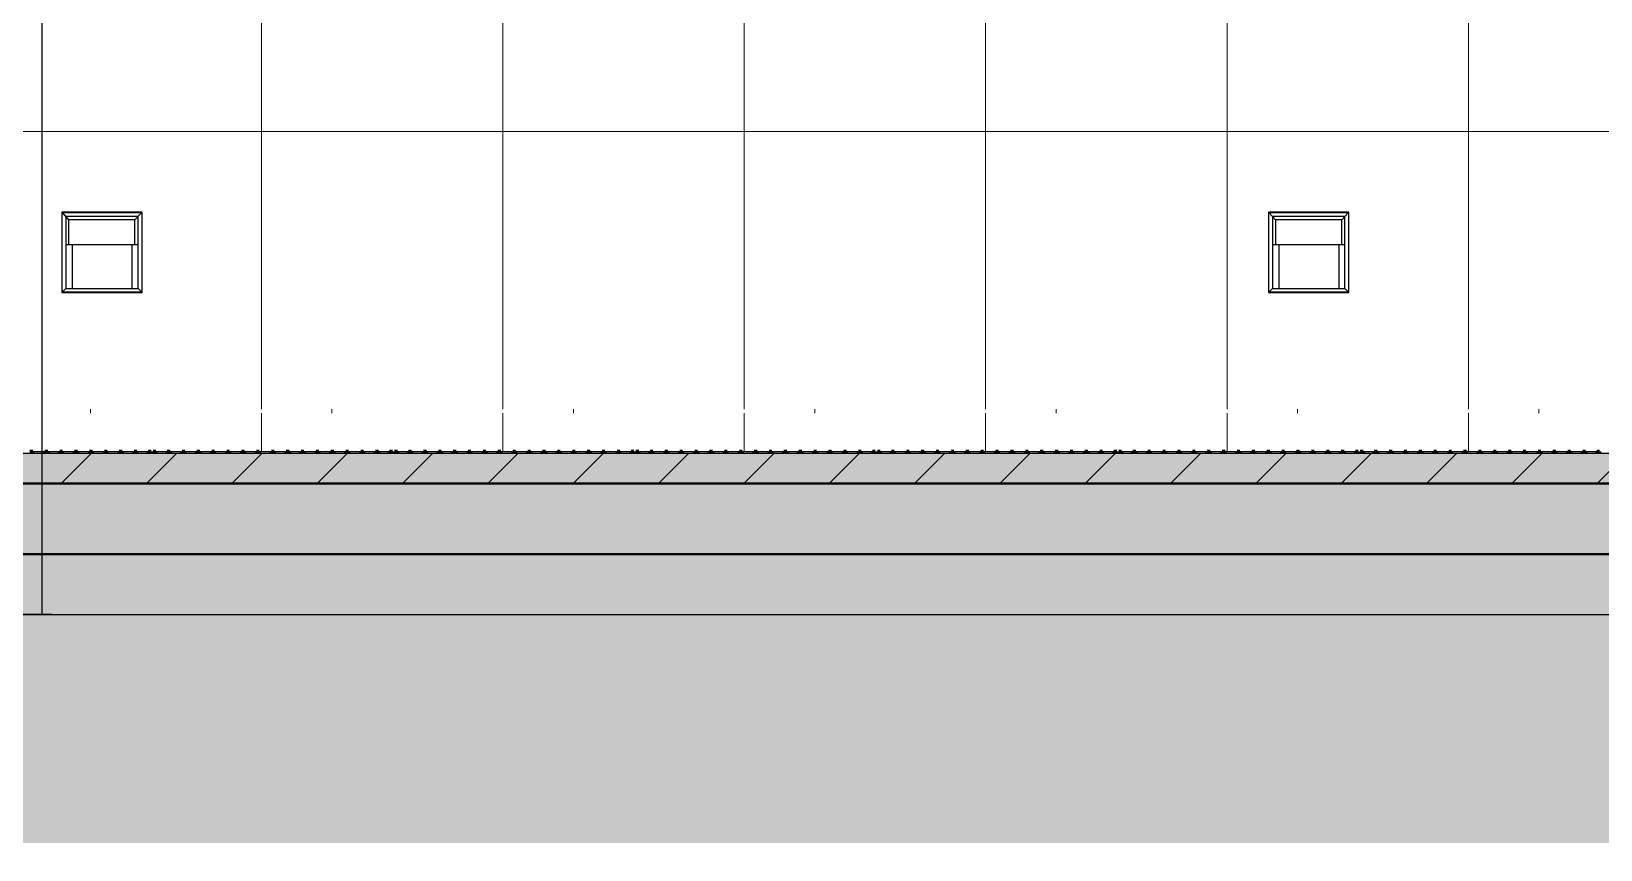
# Model space of a CAD drawing. Header units: millimetres. Extents: x 2519235 to 7246330, y 25937 to 201821.
# Drawn here: x 2627128 to 2631029, y 100205 to 102239 of the extents above; entities that cross this region are included whole.
import ezdxf

# ---------------------------------------------------------------- set-up
doc = ezdxf.new("R2010")
doc.units = ezdxf.units.MM
doc.set_wipeout_variables(frame=1)
doc.linetypes.add('TA_GL_000.90000', pattern=[2.475, 0.9, -0.225, 0.225, -0.225, 0.9])
for name, color, linetype in [('000 - 0_HIDE_OBJ_FRAMING_DEF_SUB_1', 7, 'Continuous'), ('000 - 0_SYM_DWG_GRIDLINE_MAIN_COLOR_251', 7, 'Continuous'), ('000 - CONCRETE_COL_CUT_COLOR_1', 7, 'Continuous'), ('000 - CONCRETE_COL_CUT_COLOR_3', 7, 'Continuous'), ('000 - CONCRETE_COL_CUT_COLOR_5', 7, 'Continuous'), ('000 - CONCRETE_COL_HATCH_', 7, 'Continuous'), ('000 - CONCRETE_COL_WIPEOUT_', 7, 'Continuous'), ('_งานโครงสร้าง', 7, 'Continuous')]:
    doc.layers.add(name, color=color, linetype=linetype)
doc.layers.add('A-DETL', color=7, linetype='Continuous', lineweight=70)
doc.layers.add('E-LITE-EQPM', color=7, linetype='Continuous', lineweight=9)
doc.layers.get('A-DETL').off()
doc.styles.add('TA', font='', dxfattribs={"height": 4.5})
doc.styles.get('TA').set_extended_font_data('Cordia New')

# ---------------------------------------------------------------- blocks, each defined once
blk = doc.blocks.new('DPA_Drainage Gutter_Landscape PP17_REV B - DPA_Drainage Gutter_Landscape PP17_REV B-36085527-ENTRANCE 1 - ELEVATION 1')
at = {"layer": '000 - 0_HIDE_OBJ_FRAMING_DEF_SUB_1', "color": 7, "lineweight": 70}
for p, q in [((2983370.7, 101195), (2983363.7, 101195)), ((2983370.7, 101190), (2983370.7, 101195)), ((2983407.7, 101195), (2983400.7, 101195)), ((2983400.7, 101195), (2983400.7, 101190)), ((2983407.7, 101190), (2983407.7, 101195)), ((2983444.7, 101195), (2983437.7, 101195)), ((2983437.7, 101195), (2983437.7, 101190)), ((2983444.7, 101190), (2983444.7, 101195)), ((2983481.7, 101195), (2983474.7, 101195)), ((2983474.7, 101195), (2983474.7, 101190)), ((2983481.7, 101190), (2983481.7, 101195)), ((2983518.7, 101195), (2983511.7, 101195)), ((2983511.7, 101195), (2983511.7, 101190)), ((2983518.7, 101190), (2983518.7, 101195)), ((2983555.7, 101195), (2983548.7, 101195)), ((2983548.7, 101195), (2983548.7, 101190)), ((2983555.7, 101190), (2983555.7, 101195)), ((2983592.7, 101195), (2983585.7, 101195)), ((2983585.7, 101195), (2983585.7, 101190)), ((2983592.7, 101190), (2983592.7, 101195)), ((2983629.7, 101195), (2983622.7, 101195)), ((2983622.7, 101195), (2983622.7, 101190)), ((2983629.7, 101190), (2983629.7, 101195)), ((2983664.7, 101195), (2983657.7, 101195)), ((2983657.7, 101195), (2983657.7, 101190)), ((2983664.7, 101190), (2983664.7, 101195)), ((2983676.8, 101195), (2983669.8, 101195)), ((2983669.8, 101195), (2983669.8, 101190)), ((2983676.8, 101190), (2983676.8, 101195)), ((2983711.8, 101195), (2983704.8, 101195)), ((2983704.8, 101195), (2983704.8, 101190)), ((2983711.8, 101190), (2983711.8, 101195)), ((2983748.8, 101195), (2983741.8, 101195)), ((2983741.8, 101195), (2983741.8, 101190)), ((2983748.8, 101190), (2983748.8, 101195)), ((2983785.8, 101195), (2983778.8, 101195)), ((2983778.8, 101195), (2983778.8, 101190)), ((2983785.8, 101190), (2983785.8, 101195)), ((2983822.8, 101195), (2983815.8, 101195)), ((2983815.8, 101195), (2983815.8, 101190)), ((2983822.8, 101190), (2983822.8, 101195)), ((2983859.8, 101195), (2983852.8, 101195)), ((2983852.8, 101195), (2983852.8, 101190)), ((2983859.8, 101190), (2983859.8, 101195)), ((2983896.8, 101195), (2983889.8, 101195)), ((2983889.8, 101195), (2983889.8, 101190)), ((2983896.8, 101190), (2983896.8, 101195)), ((2983933.8, 101195), (2983926.8, 101195)), ((2983926.8, 101195), (2983926.8, 101190)), ((2983933.8, 101190), (2983933.8, 101195)), ((2983970.8, 101195), (2983963.8, 101195)), ((2983963.8, 101195), (2983963.8, 101190)), ((2983970.8, 101190), (2983970.8, 101195)), ((2984007.8, 101195), (2984000.8, 101195)), ((2984000.8, 101195), (2984000.8, 101190)), ((2984007.8, 101190), (2984007.8, 101195)), ((2984044.8, 101195), (2984037.8, 101195)), ((2984037.8, 101195), (2984037.8, 101190)), ((2984044.8, 101190), (2984044.8, 101195)), ((2984081.8, 101195), (2984074.8, 101195)), ((2984074.8, 101195), (2984074.8, 101190)), ((2984081.8, 101190), (2984081.8, 101195)), ((2984118.8, 101195), (2984111.8, 101195)), ((2984111.8, 101195), (2984111.8, 101190)), ((2984118.8, 101190), (2984118.8, 101195)), ((2984155.8, 101195), (2984148.8, 101195)), ((2984148.8, 101195), (2984148.8, 101190)), ((2984155.8, 101190), (2984155.8, 101195)), ((2984192.8, 101195), (2984185.8, 101195)), ((2984185.8, 101195), (2984185.8, 101190)), ((2984192.8, 101190), (2984192.8, 101195)), ((2984229.8, 101195), (2984222.8, 101195)), ((2984222.8, 101195), (2984222.8, 101190)), ((2984229.8, 101190), (2984229.8, 101195)), ((2984264.8, 101195), (2984257.8, 101195)), ((2984257.8, 101195), (2984257.8, 101190)), ((2984264.8, 101190), (2984264.8, 101195)), ((2984277, 101195), (2984270, 101195)), ((2984270, 101195), (2984270, 101190)), ((2984277, 101190), (2984277, 101195)), ((2984312, 101195), (2984305, 101195)), ((2984305, 101195), (2984305, 101190)), ((2984312, 101190), (2984312, 101195)), ((2984349, 101195), (2984342, 101195)), ((2984342, 101195), (2984342, 101190)), ((2984349, 101190), (2984349, 101195)), ((2984386, 101195), (2984379, 101195)), ((2984379, 101195), (2984379, 101190)), ((2984386, 101190), (2984386, 101195)), ((2984423, 101195), (2984416, 101195)), ((2984416, 101195), (2984416, 101190)), ((2984423, 101190), (2984423, 101195)), ((2984460, 101195), (2984453, 101195)), ((2984453, 101195), (2984453, 101190)), ((2984460, 101190), (2984460, 101195)), ((2984497, 101195), (2984490, 101195)), ((2984490, 101195), (2984490, 101190)), ((2984497, 101190), (2984497, 101195)), ((2984534, 101195), (2984527, 101195)), ((2984527, 101195), (2984527, 101190)), ((2984534, 101190), (2984534, 101195)), ((2984571, 101195), (2984564, 101195)), ((2984564, 101195), (2984564, 101190)), ((2984571, 101190), (2984571, 101195)), ((2984608, 101195), (2984601, 101195)), ((2984601, 101195), (2984601, 101190)), ((2984608, 101190), (2984608, 101195)), ((2984645, 101195), (2984638, 101195)), ((2984638, 101195), (2984638, 101190)), ((2984645, 101190), (2984645, 101195)), ((2984682, 101195), (2984675, 101195)), ((2984675, 101195), (2984675, 101190)), ((2984682, 101190), (2984682, 101195)), ((2984719, 101195), (2984712, 101195)), ((2984712, 101195), (2984712, 101190)), ((2984719, 101190), (2984719, 101195)), ((2984756, 101195), (2984749, 101195)), ((2984749, 101195), (2984749, 101190)), ((2984756, 101190), (2984756, 101195)), ((2984793, 101195), (2984786, 101195)), ((2984786, 101195), (2984786, 101190)), ((2984793, 101190), (2984793, 101195)), ((2984830, 101195), (2984823, 101195)), ((2984823, 101195), (2984823, 101190)), ((2984830, 101190), (2984830, 101195)), ((2984865, 101195), (2984858, 101195)), ((2984858, 101195), (2984858, 101190)), ((2984865, 101190), (2984865, 101195)), ((2984877.1, 101195), (2984870.1, 101195)), ((2984870.1, 101195), (2984870.1, 101190)), ((2984877.1, 101190), (2984877.1, 101195)), ((2984912.1, 101195), (2984905.1, 101195)), ((2984905.1, 101195), (2984905.1, 101190)), ((2984912.1, 101190), (2984912.1, 101195)), ((2984949.1, 101195), (2984942.1, 101195)), ((2984942.1, 101195), (2984942.1, 101190)), ((2984949.1, 101190), (2984949.1, 101195)), ((2984986.1, 101195), (2984979.1, 101195)), ((2984979.1, 101195), (2984979.1, 101190)), ((2984986.1, 101190), (2984986.1, 101195)), ((2985023.1, 101195), (2985016.1, 101195)), ((2985016.1, 101195), (2985016.1, 101190)), ((2985023.1, 101190), (2985023.1, 101195)), ((2985060.1, 101195), (2985053.1, 101195)), ((2985053.1, 101195), (2985053.1, 101190)), ((2985060.1, 101190), (2985060.1, 101195)), ((2985097.1, 101195), (2985090.1, 101195)), ((2985090.1, 101195), (2985090.1, 101190)), ((2985097.1, 101190), (2985097.1, 101195)), ((2985134.1, 101195), (2985127.1, 101195)), ((2985127.1, 101195), (2985127.1, 101190)), ((2985134.1, 101190), (2985134.1, 101195)), ((2985171.1, 101195), (2985164.1, 101195)), ((2985164.1, 101195), (2985164.1, 101190)), ((2985171.1, 101190), (2985171.1, 101195)), ((2985208.1, 101195), (2985201.1, 101195)), ((2985201.1, 101195), (2985201.1, 101190)), ((2985208.1, 101190), (2985208.1, 101195)), ((2985245.1, 101195), (2985238.1, 101195)), ((2985238.1, 101195), (2985238.1, 101190)), ((2985245.1, 101190), (2985245.1, 101195)), ((2985282.1, 101195), (2985275.1, 101195)), ((2985275.1, 101195), (2985275.1, 101190)), ((2985282.1, 101190), (2985282.1, 101195)), ((2985319.1, 101195), (2985312.1, 101195)), ((2985312.1, 101195), (2985312.1, 101190)), ((2985319.1, 101190), (2985319.1, 101195)), ((2985356.1, 101195), (2985349.1, 101195)), ((2985349.1, 101195), (2985349.1, 101190)), ((2985356.1, 101190), (2985356.1, 101195)), ((2985393.1, 101195), (2985386.1, 101195)), ((2985386.1, 101195), (2985386.1, 101190)), ((2985393.1, 101190), (2985393.1, 101195)), ((2985430.1, 101195), (2985423.1, 101195)), ((2985423.1, 101195), (2985423.1, 101190)), ((2985430.1, 101190), (2985430.1, 101195)), ((2985465.1, 101195), (2985458.1, 101195)), ((2985458.1, 101195), (2985458.1, 101190)), ((2985465.1, 101190), (2985465.1, 101195)), ((2985477.3, 101195), (2985470.3, 101195)), ((2985470.3, 101195), (2985470.3, 101190)), ((2985477.3, 101190), (2985477.3, 101195)), ((2985512.3, 101195), (2985505.3, 101195)), ((2985505.3, 101195), (2985505.3, 101190)), ((2985512.3, 101190), (2985512.3, 101195)), ((2985549.3, 101195), (2985542.3, 101195)), ((2985542.3, 101195), (2985542.3, 101190)), ((2985549.3, 101190), (2985549.3, 101195)), ((2985586.3, 101195), (2985579.3, 101195)), ((2985579.3, 101195), (2985579.3, 101190)), ((2985586.3, 101190), (2985586.3, 101195)), ((2985623.3, 101195), (2985616.3, 101195)), ((2985616.3, 101195), (2985616.3, 101190)), ((2985623.3, 101190), (2985623.3, 101195)), ((2985660.3, 101195), (2985653.3, 101195)), ((2985653.3, 101195), (2985653.3, 101190)), ((2985660.3, 101190), (2985660.3, 101195)), ((2985697.3, 101195), (2985690.3, 101195)), ((2985690.3, 101195), (2985690.3, 101190)), ((2985697.3, 101190), (2985697.3, 101195)), ((2985734.3, 101195), (2985727.3, 101195)), ((2985727.3, 101195), (2985727.3, 101190)), ((2985734.3, 101190), (2985734.3, 101195)), ((2985771.3, 101195), (2985764.3, 101195)), ((2985764.3, 101195), (2985764.3, 101190)), ((2985771.3, 101190), (2985771.3, 101195)), ((2985808.3, 101195), (2985801.3, 101195)), ((2985801.3, 101195), (2985801.3, 101190)), ((2985808.3, 101190), (2985808.3, 101195)), ((2985845.3, 101195), (2985838.3, 101195)), ((2985838.3, 101195), (2985838.3, 101190)), ((2985845.3, 101190), (2985845.3, 101195)), ((2985882.3, 101195), (2985875.3, 101195)), ((2985875.3, 101195), (2985875.3, 101190)), ((2985882.3, 101190), (2985882.3, 101195)), ((2985919.3, 101195), (2985912.3, 101195)), ((2985912.3, 101195), (2985912.3, 101190)), ((2985919.3, 101190), (2985919.3, 101195)), ((2985956.3, 101195), (2985949.3, 101195)), ((2985949.3, 101195), (2985949.3, 101190)), ((2985956.3, 101190), (2985956.3, 101195)), ((2985993.3, 101195), (2985986.3, 101195)), ((2985986.3, 101195), (2985986.3, 101190)), ((2985993.3, 101190), (2985993.3, 101195)), ((2986030.3, 101195), (2986023.3, 101195)), ((2986023.3, 101195), (2986023.3, 101190)), ((2986030.3, 101190), (2986030.3, 101195)), ((2986065.3, 101195), (2986058.3, 101195)), ((2986058.3, 101195), (2986058.3, 101190)), ((2986065.3, 101190), (2986065.3, 101195)), ((2986077.5, 101195), (2986070.5, 101195)), ((2986070.5, 101195), (2986070.5, 101190)), ((2986077.5, 101190), (2986077.5, 101195)), ((2986112.5, 101195), (2986105.5, 101195)), ((2986105.5, 101195), (2986105.5, 101190)), ((2986112.5, 101190), (2986112.5, 101195)), ((2986149.5, 101195), (2986142.5, 101195)), ((2986142.5, 101195), (2986142.5, 101190)), ((2986149.5, 101190), (2986149.5, 101195)), ((2986186.5, 101195), (2986179.5, 101195)), ((2986179.5, 101195), (2986179.5, 101190)), ((2986186.5, 101190), (2986186.5, 101195)), ((2986223.5, 101195), (2986216.5, 101195)), ((2986216.5, 101195), (2986216.5, 101190)), ((2986223.5, 101190), (2986223.5, 101195)), ((2986260.5, 101195), (2986253.5, 101195)), ((2986253.5, 101195), (2986253.5, 101190)), ((2986260.5, 101190), (2986260.5, 101195)), ((2986297.5, 101195), (2986290.5, 101195)), ((2986290.5, 101195), (2986290.5, 101190)), ((2986297.5, 101190), (2986297.5, 101195)), ((2986334.5, 101195), (2986327.5, 101195)), ((2986327.5, 101195), (2986327.5, 101190)), ((2986334.5, 101190), (2986334.5, 101195)), ((2986371.5, 101195), (2986364.5, 101195)), ((2986364.5, 101195), (2986364.5, 101190)), ((2986371.5, 101190), (2986371.5, 101195)), ((2986408.5, 101195), (2986401.5, 101195)), ((2986401.5, 101195), (2986401.5, 101190)), ((2986408.5, 101190), (2986408.5, 101195)), ((2986445.5, 101195), (2986438.5, 101195)), ((2986438.5, 101195), (2986438.5, 101190)), ((2986445.5, 101190), (2986445.5, 101195)), ((2986482.5, 101195), (2986475.5, 101195)), ((2986475.5, 101195), (2986475.5, 101190)), ((2986482.5, 101190), (2986482.5, 101195)), ((2986519.5, 101195), (2986512.5, 101195)), ((2986512.5, 101195), (2986512.5, 101190)), ((2986519.5, 101190), (2986519.5, 101195)), ((2986556.5, 101195), (2986549.5, 101195)), ((2986549.5, 101195), (2986549.5, 101190)), ((2986556.5, 101190), (2986556.5, 101195)), ((2986593.5, 101195), (2986586.5, 101195)), ((2986586.5, 101195), (2986586.5, 101190)), ((2986593.5, 101190), (2986593.5, 101195)), ((2986630.5, 101195), (2986623.5, 101195)), ((2986623.5, 101195), (2986623.5, 101190)), ((2986630.5, 101190), (2986630.5, 101195)), ((2986665.5, 101195), (2986658.5, 101195)), ((2986658.5, 101195), (2986658.5, 101190)), ((2986665.5, 101190), (2986665.5, 101195)), ((2986677.6, 101195), (2986670.6, 101195)), ((2986670.6, 101195), (2986670.6, 101190)), ((2986677.6, 101190), (2986677.6, 101195)), ((2986712.6, 101195), (2986705.6, 101195)), ((2986705.6, 101195), (2986705.6, 101190)), ((2986712.6, 101190), (2986712.6, 101195)), ((2986749.6, 101195), (2986742.6, 101195)), ((2986742.6, 101195), (2986742.6, 101190)), ((2986749.6, 101190), (2986749.6, 101195)), ((2986786.6, 101195), (2986779.6, 101195)), ((2986779.6, 101195), (2986779.6, 101190)), ((2986786.6, 101190), (2986786.6, 101195)), ((2986823.6, 101195), (2986816.6, 101195)), ((2986816.6, 101195), (2986816.6, 101190)), ((2986823.6, 101190), (2986823.6, 101195)), ((2986860.6, 101195), (2986853.6, 101195)), ((2986853.6, 101195), (2986853.6, 101190)), ((2986860.6, 101190), (2986860.6, 101195)), ((2986897.6, 101195), (2986890.6, 101195)), ((2986890.6, 101195), (2986890.6, 101190)), ((2986897.6, 101190), (2986897.6, 101195)), ((2986934.6, 101195), (2986927.6, 101195)), ((2986927.6, 101195), (2986927.6, 101190)), ((2986934.6, 101190), (2986934.6, 101195)), ((2986971.6, 101195), (2986964.6, 101195)), ((2986964.6, 101195), (2986964.6, 101190)), ((2986971.6, 101190), (2986971.6, 101195)), ((2987008.6, 101195), (2987001.6, 101195)), ((2987001.6, 101195), (2987001.6, 101190)), ((2987008.6, 101190), (2987008.6, 101195)), ((2987045.6, 101195), (2987038.6, 101195)), ((2987038.6, 101195), (2987038.6, 101190)), ((2987045.6, 101190), (2987045.6, 101195)), ((2987082.6, 101195), (2987075.6, 101195)), ((2987075.6, 101195), (2987075.6, 101190)), ((2987082.6, 101190), (2987082.6, 101195)), ((2987119.6, 101195), (2987112.6, 101195)), ((2987112.6, 101195), (2987112.6, 101190)), ((2987119.6, 101190), (2987119.6, 101195)), ((2987156.6, 101195), (2987149.6, 101195)), ((2987149.6, 101195), (2987149.6, 101190)), ((2987156.6, 101190), (2987156.6, 101195)), ((2987193.6, 101195), (2987186.6, 101195)), ((2987186.6, 101195), (2987186.6, 101190)), ((2987193.6, 101190), (2987193.6, 101195)), ((2987230.6, 101195), (2987223.6, 101195)), ((2987223.6, 101195), (2987223.6, 101190)), ((2987230.6, 101190), (2987230.6, 101195)), ((2987265.6, 101195), (2987258.6, 101195)), ((2987258.6, 101195), (2987258.6, 101190)), ((2987265.6, 101190), (2987265.6, 101195))]:
    blk.add_line(p, q, dxfattribs=at)
at = {"layer": '000 - 0_HIDE_OBJ_FRAMING_DEF_SUB_1', "color": 7}
for p, q in [((2983370.7, 101195), (2983370.7, 101190)), ((2983370.7, 101195), (2983400.7, 101195)), ((2983400.7, 101190), (2983400.7, 101195)), ((2983407.7, 101195), (2983407.7, 101190)), ((2983407.7, 101195), (2983437.7, 101195)), ((2983437.7, 101195), (2983437.7, 101190)), ((2983444.7, 101195), (2983444.7, 101190)), ((2983444.7, 101195), (2983474.7, 101195)), ((2983474.7, 101190), (2983474.7, 101195)), ((2983481.7, 101195), (2983481.7, 101190)), ((2983481.7, 101195), (2983511.7, 101195)), ((2983511.7, 101195), (2983511.7, 101190)), ((2983518.7, 101195), (2983518.7, 101190)), ((2983518.7, 101195), (2983548.7, 101195)), ((2983548.7, 101190), (2983548.7, 101195)), ((2983555.7, 101195), (2983555.7, 101190)), ((2983555.7, 101195), (2983585.7, 101195)), ((2983585.7, 101195), (2983585.7, 101190)), ((2983592.7, 101195), (2983592.7, 101190)), ((2983592.7, 101195), (2983622.7, 101195)), ((2983622.7, 101190), (2983622.7, 101195)), ((2983629.7, 101195), (2983629.7, 101190)), ((2983629.7, 101195), (2983657.7, 101195)), ((2983657.7, 101195), (2983657.7, 101190)), ((2983676.8, 101190), (2983676.8, 101195)), ((2983676.8, 101195), (2983704.8, 101195)), ((2983704.8, 101195), (2983704.8, 101190)), ((2983711.8, 101190), (2983711.8, 101195)), ((2983711.8, 101195), (2983741.8, 101195)), ((2983741.8, 101195), (2983741.8, 101190)), ((2983748.8, 101195), (2983748.8, 101190)), ((2983748.8, 101195), (2983778.8, 101195)), ((2983778.8, 101195), (2983778.8, 101190)), ((2983785.8, 101190), (2983785.8, 101195)), ((2983785.8, 101195), (2983815.8, 101195)), ((2983815.8, 101195), (2983815.8, 101190)), ((2983822.8, 101195), (2983822.8, 101190)), ((2983822.8, 101195), (2983852.8, 101195)), ((2983852.8, 101195), (2983852.8, 101190)), ((2983859.8, 101190), (2983859.8, 101195)), ((2983859.8, 101195), (2983889.8, 101195)), ((2983889.8, 101195), (2983889.8, 101190)), ((2983896.8, 101195), (2983896.8, 101190)), ((2983896.8, 101195), (2983926.8, 101195)), ((2983926.8, 101195), (2983926.8, 101190)), ((2983933.8, 101190), (2983933.8, 101195)), ((2983933.8, 101195), (2983963.8, 101195)), ((2983963.8, 101195), (2983963.8, 101190)), ((2983970.8, 101195), (2983970.8, 101190)), ((2983970.8, 101195), (2984000.8, 101195)), ((2984000.8, 101190), (2984000.8, 101195)), ((2984007.8, 101195), (2984007.8, 101190)), ((2984007.8, 101195), (2984037.8, 101195)), ((2984037.8, 101195), (2984037.8, 101190)), ((2984044.8, 101195), (2984044.8, 101190)), ((2984044.8, 101195), (2984074.8, 101195)), ((2984074.8, 101190), (2984074.8, 101195)), ((2984081.8, 101195), (2984081.8, 101190)), ((2984081.8, 101195), (2984111.8, 101195)), ((2984111.8, 101195), (2984111.8, 101190)), ((2984118.8, 101195), (2984118.8, 101190)), ((2984118.8, 101195), (2984148.8, 101195)), ((2984148.8, 101190), (2984148.8, 101195)), ((2984155.8, 101195), (2984155.8, 101190)), ((2984155.8, 101195), (2984185.8, 101195)), ((2984185.8, 101195), (2984185.8, 101190)), ((2984192.8, 101195), (2984192.8, 101190)), ((2984192.8, 101195), (2984222.8, 101195)), ((2984222.8, 101190), (2984222.8, 101195)), ((2984229.8, 101195), (2984229.8, 101190)), ((2984229.8, 101195), (2984257.8, 101195)), ((2984257.8, 101195), (2984257.8, 101190)), ((2984277, 101190), (2984277, 101195)), ((2984277, 101195), (2984305, 101195)), ((2984305, 101195), (2984305, 101190)), ((2984312, 101190), (2984312, 101195)), ((2984312, 101195), (2984342, 101195)), ((2984342, 101195), (2984342, 101190)), ((2984349, 101195), (2984349, 101190)), ((2984349, 101195), (2984379, 101195)), ((2984379, 101195), (2984379, 101190)), ((2984386, 101190), (2984386, 101195)), ((2984386, 101195), (2984416, 101195)), ((2984416, 101195), (2984416, 101190)), ((2984423, 101195), (2984423, 101190)), ((2984423, 101195), (2984453, 101195)), ((2984453, 101195), (2984453, 101190)), ((2984460, 101190), (2984460, 101195)), ((2984460, 101195), (2984490, 101195)), ((2984490, 101195), (2984490, 101190)), ((2984497, 101195), (2984497, 101190)), ((2984497, 101195), (2984527, 101195)), ((2984527, 101195), (2984527, 101190)), ((2984534, 101190), (2984534, 101195)), ((2984534, 101195), (2984564, 101195)), ((2984564, 101195), (2984564, 101190)), ((2984571, 101195), (2984571, 101190)), ((2984571, 101195), (2984601, 101195)), ((2984601, 101190), (2984601, 101195)), ((2984608, 101195), (2984608, 101190)), ((2984608, 101195), (2984638, 101195)), ((2984638, 101195), (2984638, 101190)), ((2984645, 101195), (2984645, 101190)), ((2984645, 101195), (2984675, 101195)), ((2984675, 101190), (2984675, 101195)), ((2984682, 101195), (2984682, 101190)), ((2984682, 101195), (2984712, 101195)), ((2984712, 101195), (2984712, 101190)), ((2984719, 101195), (2984719, 101190)), ((2984719, 101195), (2984749, 101195)), ((2984749, 101190), (2984749, 101195)), ((2984756, 101195), (2984756, 101190)), ((2984756, 101195), (2984786, 101195)), ((2984786, 101195), (2984786, 101190)), ((2984793, 101195), (2984793, 101190)), ((2984793, 101195), (2984823, 101195)), ((2984823, 101190), (2984823, 101195)), ((2984830, 101195), (2984830, 101190)), ((2984830, 101195), (2984858, 101195)), ((2984858, 101195), (2984858, 101190)), ((2984877.1, 101190), (2984877.1, 101195)), ((2984877.1, 101195), (2984905.1, 101195)), ((2984905.1, 101195), (2984905.1, 101190)), ((2984912.1, 101190), (2984912.1, 101195)), ((2984912.1, 101195), (2984942.1, 101195)), ((2984942.1, 101195), (2984942.1, 101190)), ((2984949.1, 101195), (2984949.1, 101190)), ((2984949.1, 101195), (2984979.1, 101195)), ((2984979.1, 101195), (2984979.1, 101190)), ((2984986.1, 101190), (2984986.1, 101195)), ((2984986.1, 101195), (2985016.1, 101195)), ((2985016.1, 101195), (2985016.1, 101190)), ((2985023.1, 101195), (2985023.1, 101190)), ((2985023.1, 101195), (2985053.1, 101195)), ((2985053.1, 101195), (2985053.1, 101190)), ((2985060.1, 101190), (2985060.1, 101195)), ((2985060.1, 101195), (2985090.1, 101195)), ((2985090.1, 101195), (2985090.1, 101190)), ((2985097.1, 101195), (2985097.1, 101190)), ((2985097.1, 101195), (2985127.1, 101195)), ((2985127.1, 101195), (2985127.1, 101190)), ((2985134.1, 101190), (2985134.1, 101195)), ((2985134.1, 101195), (2985164.1, 101195)), ((2985164.1, 101195), (2985164.1, 101190)), ((2985171.1, 101195), (2985171.1, 101190)), ((2985171.1, 101195), (2985201.1, 101195)), ((2985201.1, 101190), (2985201.1, 101195)), ((2985208.1, 101195), (2985208.1, 101190)), ((2985208.1, 101195), (2985238.1, 101195)), ((2985238.1, 101195), (2985238.1, 101190)), ((2985245.1, 101195), (2985245.1, 101190)), ((2985245.1, 101195), (2985275.1, 101195)), ((2985275.1, 101190), (2985275.1, 101195)), ((2985282.1, 101195), (2985282.1, 101190)), ((2985282.1, 101195), (2985312.1, 101195)), ((2985312.1, 101195), (2985312.1, 101190)), ((2985319.1, 101195), (2985319.1, 101190)), ((2985319.1, 101195), (2985349.1, 101195)), ((2985349.1, 101190), (2985349.1, 101195)), ((2985356.1, 101195), (2985356.1, 101190)), ((2985356.1, 101195), (2985386.1, 101195)), ((2985386.1, 101195), (2985386.1, 101190)), ((2985393.1, 101195), (2985393.1, 101190)), ((2985393.1, 101195), (2985423.1, 101195)), ((2985423.1, 101190), (2985423.1, 101195)), ((2985430.1, 101195), (2985430.1, 101190)), ((2985430.1, 101195), (2985458.1, 101195)), ((2985458.1, 101195), (2985458.1, 101190)), ((2985477.3, 101190), (2985477.3, 101195)), ((2985477.3, 101195), (2985505.3, 101195)), ((2985505.3, 101195), (2985505.3, 101190)), ((2985512.3, 101190), (2985512.3, 101195)), ((2985512.3, 101195), (2985542.3, 101195)), ((2985542.3, 101195), (2985542.3, 101190)), ((2985549.3, 101195), (2985549.3, 101190)), ((2985549.3, 101195), (2985579.3, 101195)), ((2985579.3, 101195), (2985579.3, 101190)), ((2985586.3, 101190), (2985586.3, 101195)), ((2985586.3, 101195), (2985616.3, 101195)), ((2985616.3, 101195), (2985616.3, 101190)), ((2985623.3, 101195), (2985623.3, 101190)), ((2985623.3, 101195), (2985653.3, 101195)), ((2985653.3, 101195), (2985653.3, 101190)), ((2985660.3, 101190), (2985660.3, 101195)), ((2985660.3, 101195), (2985690.3, 101195)), ((2985690.3, 101195), (2985690.3, 101190)), ((2985697.3, 101195), (2985697.3, 101190)), ((2985697.3, 101195), (2985727.3, 101195)), ((2985727.3, 101195), (2985727.3, 101190)), ((2985734.3, 101190), (2985734.3, 101195)), ((2985734.3, 101195), (2985764.3, 101195)), ((2985764.3, 101195), (2985764.3, 101190)), ((2985771.3, 101195), (2985771.3, 101190)), ((2985771.3, 101195), (2985801.3, 101195)), ((2985801.3, 101190), (2985801.3, 101195)), ((2985808.3, 101195), (2985808.3, 101190)), ((2985808.3, 101195), (2985838.3, 101195)), ((2985838.3, 101195), (2985838.3, 101190)), ((2985845.3, 101195), (2985845.3, 101190)), ((2985845.3, 101195), (2985875.3, 101195)), ((2985875.3, 101190), (2985875.3, 101195)), ((2985882.3, 101195), (2985882.3, 101190)), ((2985882.3, 101195), (2985912.3, 101195)), ((2985912.3, 101195), (2985912.3, 101190)), ((2985919.3, 101195), (2985919.3, 101190)), ((2985919.3, 101195), (2985949.3, 101195)), ((2985949.3, 101190), (2985949.3, 101195)), ((2985956.3, 101195), (2985956.3, 101190)), ((2985956.3, 101195), (2985986.3, 101195)), ((2985986.3, 101195), (2985986.3, 101190)), ((2985993.3, 101195), (2985993.3, 101190)), ((2985993.3, 101195), (2986023.3, 101195)), ((2986023.3, 101190), (2986023.3, 101195)), ((2986030.3, 101195), (2986030.3, 101190)), ((2986030.3, 101195), (2986058.3, 101195)), ((2986058.3, 101195), (2986058.3, 101190)), ((2986077.5, 101190), (2986077.5, 101195)), ((2986077.5, 101195), (2986105.5, 101195)), ((2986105.5, 101195), (2986105.5, 101190)), ((2986112.5, 101190), (2986112.5, 101195)), ((2986112.5, 101195), (2986142.5, 101195)), ((2986142.5, 101195), (2986142.5, 101190)), ((2986149.5, 101195), (2986149.5, 101190)), ((2986149.5, 101195), (2986179.5, 101195)), ((2986179.5, 101195), (2986179.5, 101190)), ((2986186.5, 101190), (2986186.5, 101195)), ((2986186.5, 101195), (2986216.5, 101195)), ((2986216.5, 101195), (2986216.5, 101190)), ((2986223.5, 101195), (2986223.5, 101190)), ((2986223.5, 101195), (2986253.5, 101195)), ((2986253.5, 101195), (2986253.5, 101190)), ((2986260.5, 101190), (2986260.5, 101195)), ((2986260.5, 101195), (2986290.5, 101195)), ((2986290.5, 101195), (2986290.5, 101190)), ((2986297.5, 101195), (2986297.5, 101190)), ((2986297.5, 101195), (2986327.5, 101195)), ((2986327.5, 101195), (2986327.5, 101190)), ((2986334.5, 101190), (2986334.5, 101195)), ((2986334.5, 101195), (2986364.5, 101195)), ((2986364.5, 101195), (2986364.5, 101190)), ((2986371.5, 101195), (2986371.5, 101190)), ((2986371.5, 101195), (2986401.5, 101195)), ((2986401.5, 101190), (2986401.5, 101195)), ((2986408.5, 101195), (2986408.5, 101190)), ((2986408.5, 101195), (2986438.5, 101195)), ((2986438.5, 101195), (2986438.5, 101190)), ((2986445.5, 101195), (2986445.5, 101190)), ((2986445.5, 101195), (2986475.5, 101195)), ((2986475.5, 101190), (2986475.5, 101195)), ((2986482.5, 101195), (2986482.5, 101190)), ((2986482.5, 101195), (2986512.5, 101195)), ((2986512.5, 101195), (2986512.5, 101190)), ((2986519.5, 101195), (2986519.5, 101190)), ((2986519.5, 101195), (2986549.5, 101195)), ((2986549.5, 101190), (2986549.5, 101195)), ((2986556.5, 101195), (2986556.5, 101190)), ((2986556.5, 101195), (2986586.5, 101195)), ((2986586.5, 101195), (2986586.5, 101190)), ((2986593.5, 101195), (2986593.5, 101190)), ((2986593.5, 101195), (2986623.5, 101195)), ((2986623.5, 101190), (2986623.5, 101195)), ((2986630.5, 101195), (2986630.5, 101190)), ((2986630.5, 101195), (2986658.5, 101195)), ((2986658.5, 101195), (2986658.5, 101190)), ((2986677.6, 101190), (2986677.6, 101195)), ((2986677.6, 101195), (2986705.6, 101195)), ((2986705.6, 101195), (2986705.6, 101190)), ((2986712.6, 101190), (2986712.6, 101195)), ((2986712.6, 101195), (2986742.6, 101195)), ((2986742.6, 101195), (2986742.6, 101190)), ((2986749.6, 101195), (2986749.6, 101190)), ((2986749.6, 101195), (2986779.6, 101195)), ((2986779.6, 101195), (2986779.6, 101190)), ((2986786.6, 101190), (2986786.6, 101195)), ((2986786.6, 101195), (2986816.6, 101195)), ((2986816.6, 101195), (2986816.6, 101190)), ((2986823.6, 101195), (2986823.6, 101190)), ((2986823.6, 101195), (2986853.6, 101195)), ((2986853.6, 101195), (2986853.6, 101190)), ((2986860.6, 101190), (2986860.6, 101195)), ((2986860.6, 101195), (2986890.6, 101195)), ((2986890.6, 101195), (2986890.6, 101190)), ((2986897.6, 101195), (2986897.6, 101190)), ((2986897.6, 101195), (2986927.6, 101195)), ((2986927.6, 101195), (2986927.6, 101190)), ((2986934.6, 101190), (2986934.6, 101195)), ((2986934.6, 101195), (2986964.6, 101195)), ((2986964.6, 101195), (2986964.6, 101190)), ((2986971.6, 101195), (2986971.6, 101190)), ((2986971.6, 101195), (2987001.6, 101195)), ((2987001.6, 101190), (2987001.6, 101195)), ((2987008.6, 101195), (2987008.6, 101190)), ((2987008.6, 101195), (2987038.6, 101195)), ((2987038.6, 101195), (2987038.6, 101190)), ((2987045.6, 101195), (2987045.6, 101190)), ((2987045.6, 101195), (2987075.6, 101195)), ((2987075.6, 101190), (2987075.6, 101195)), ((2987082.6, 101195), (2987082.6, 101190)), ((2987082.6, 101195), (2987112.6, 101195)), ((2987112.6, 101195), (2987112.6, 101190)), ((2987119.6, 101195), (2987119.6, 101190)), ((2987119.6, 101195), (2987149.6, 101195)), ((2987149.6, 101190), (2987149.6, 101195)), ((2987156.6, 101195), (2987156.6, 101190)), ((2987156.6, 101195), (2987186.6, 101195)), ((2987186.6, 101195), (2987186.6, 101190)), ((2987193.6, 101195), (2987193.6, 101190)), ((2987193.6, 101195), (2987223.6, 101195)), ((2987223.6, 101190), (2987223.6, 101195)), ((2987230.6, 101195), (2987230.6, 101190)), ((2987230.6, 101195), (2987258.6, 101195)), ((2987258.6, 101195), (2987258.6, 101190)), ((2983400.7, 101190), (2983370.7, 101190)), ((2983437.7, 101190), (2983407.7, 101190)), ((2983474.7, 101190), (2983444.7, 101190)), ((2983511.7, 101190), (2983481.7, 101190)), ((2983548.7, 101190), (2983518.7, 101190)), ((2983585.7, 101190), (2983555.7, 101190)), ((2983622.7, 101190), (2983592.7, 101190)), ((2983657.7, 101190), (2983629.7, 101190)), ((2983704.8, 101190), (2983676.8, 101190)), ((2983741.8, 101190), (2983711.8, 101190)), ((2983778.8, 101190), (2983748.8, 101190)), ((2983815.8, 101190), (2983785.8, 101190)), ((2983852.8, 101190), (2983822.8, 101190)), ((2983889.8, 101190), (2983859.8, 101190)), ((2983926.8, 101190), (2983896.8, 101190)), ((2983963.8, 101190), (2983933.8, 101190)), ((2984000.8, 101190), (2983970.8, 101190)), ((2984037.8, 101190), (2984007.8, 101190)), ((2984074.8, 101190), (2984044.8, 101190)), ((2984111.8, 101190), (2984081.8, 101190)), ((2984148.8, 101190), (2984118.8, 101190)), ((2984185.8, 101190), (2984155.8, 101190)), ((2984222.8, 101190), (2984192.8, 101190)), ((2984257.8, 101190), (2984229.8, 101190)), ((2984305, 101190), (2984277, 101190)), ((2984342, 101190), (2984312, 101190)), ((2984379, 101190), (2984349, 101190)), ((2984416, 101190), (2984386, 101190)), ((2984453, 101190), (2984423, 101190)), ((2984490, 101190), (2984460, 101190)), ((2984527, 101190), (2984497, 101190)), ((2984564, 101190), (2984534, 101190)), ((2984601, 101190), (2984571, 101190)), ((2984638, 101190), (2984608, 101190)), ((2984675, 101190), (2984645, 101190)), ((2984712, 101190), (2984682, 101190)), ((2984749, 101190), (2984719, 101190)), ((2984786, 101190), (2984756, 101190)), ((2984823, 101190), (2984793, 101190)), ((2984858, 101190), (2984830, 101190)), ((2984905.1, 101190), (2984877.1, 101190)), ((2984942.1, 101190), (2984912.1, 101190)), ((2984979.1, 101190), (2984949.7, 101190)), ((2985016.1, 101190), (2984986.1, 101190)), ((2985053.1, 101190), (2985023.1, 101190)), ((2985090.1, 101190), (2985060.1, 101190)), ((2985127.1, 101190), (2985097.1, 101190)), ((2985164.1, 101190), (2985134.1, 101190)), ((2985201.1, 101190), (2985171.1, 101190)), ((2985238.1, 101190), (2985208.1, 101190)), ((2985275.1, 101190), (2985245.1, 101190)), ((2985312.1, 101190), (2985282.1, 101190)), ((2985349.1, 101190), (2985319.1, 101190)), ((2985386.1, 101190), (2985357, 101190)), ((2985423.1, 101190), (2985393.1, 101190)), ((2985458.1, 101190), (2985430.1, 101190)), ((2985505.3, 101190), (2985477.3, 101190)), ((2985542.3, 101190), (2985512.3, 101190)), ((2985579.3, 101190), (2985549.3, 101190)), ((2985616.3, 101190), (2985586.3, 101190)), ((2985653.3, 101190), (2985623.3, 101190)), ((2985690.3, 101190), (2985660.3, 101190)), ((2985727.3, 101190), (2985697.3, 101190)), ((2985764.3, 101190), (2985734.3, 101190)), ((2985801.3, 101190), (2985771.3, 101190)), ((2985838.3, 101190), (2985808.3, 101190)), ((2985875.3, 101190), (2985845.3, 101190)), ((2985912.3, 101190), (2985882.3, 101190)), ((2985949.3, 101190), (2985919.3, 101190)), ((2985986.3, 101190), (2985956.3, 101190)), ((2986023.3, 101190), (2985993.3, 101190)), ((2986058.3, 101190), (2986030.3, 101190)), ((2986105.5, 101190), (2986077.5, 101190)), ((2986142.5, 101190), (2986112.5, 101190)), ((2986179.5, 101190), (2986149.5, 101190)), ((2986216.5, 101190), (2986186.5, 101190)), ((2986253.5, 101190), (2986223.5, 101190)), ((2986290.5, 101190), (2986260.5, 101190)), ((2986327.5, 101190), (2986297.5, 101190)), ((2986364.5, 101190), (2986334.5, 101190)), ((2986401.5, 101190), (2986371.5, 101190)), ((2986438.5, 101190), (2986408.5, 101190)), ((2986475.5, 101190), (2986445.5, 101190)), ((2986512.5, 101190), (2986482.5, 101190)), ((2986549.5, 101190), (2986519.5, 101190)), ((2986586.5, 101190), (2986556.5, 101190)), ((2986623.5, 101190), (2986593.5, 101190)), ((2986658.5, 101190), (2986630.5, 101190)), ((2986705.6, 101190), (2986677.6, 101190)), ((2986742.6, 101190), (2986712.6, 101190)), ((2986779.6, 101190), (2986749.6, 101190)), ((2986816.6, 101190), (2986786.6, 101190)), ((2986853.6, 101190), (2986823.6, 101190)), ((2986890.6, 101190), (2986860.6, 101190)), ((2986927.6, 101190), (2986897.6, 101190)), ((2986964.6, 101190), (2986934.6, 101190)), ((2987001.6, 101190), (2986971.6, 101190)), ((2987038.6, 101190), (2987008.6, 101190)), ((2987075.6, 101190), (2987045.6, 101190)), ((2987112.6, 101190), (2987082.6, 101190)), ((2987149.6, 101190), (2987119.6, 101190)), ((2987186.6, 101190), (2987156.6, 101190)), ((2987223.6, 101190), (2987193.6, 101190)), ((2987258.6, 101190), (2987230.6, 101190))]:
    blk.add_line(p, q, dxfattribs=at)
blk = doc.blocks.new('DPA_LIGHTING_WALL MOUNT_WLL711 1 - 10W LED_use_-35905488-ENTRANCE 1 - ELEVATION 1')
at = {"layer": '000 - 0_HIDE_OBJ_FRAMING_DEF_SUB_1', "color": 7}
for p, q in [((2983642.6, 101790), (2983442.6, 101790)), ((2983442.6, 101790), (2983442.6, 101590)), ((2983443.6, 101789), (2983459.7, 101771)), ((2983443.6, 101789), (2983641.6, 101789)), ((2983443.6, 101591), (2983443.6, 101789)), ((2983452.6, 101780), (2983632.6, 101780)), ((2983452.6, 101780), (2983452.6, 101600)), ((2983624.7, 101771), (2983641.6, 101789)), ((2983632.6, 101600), (2983632.6, 101780)), ((2983641.6, 101789), (2983641.6, 101591)), ((2983642.6, 101590), (2983642.6, 101790)), ((2983624.7, 101771), (2983459.7, 101771)), ((2983459.7, 101771), (2983459.7, 101709.4)), ((2983624.7, 101709.4), (2983624.7, 101771)), ((2983452.6, 101709.4), (2983632.6, 101709.4)), ((2983468.3, 101709.4), (2983468.3, 101600)), ((2983618.1, 101600), (2983618.1, 101709.4)), ((2983442.6, 101590), (2983452.6, 101600)), ((2983442.6, 101590), (2983642.6, 101590)), ((2983641.6, 101591), (2983443.6, 101591)), ((2983452.6, 101600), (2983632.6, 101600)), ((2983642.6, 101590), (2983632.6, 101600))]:
    blk.add_line(p, q, dxfattribs=at)
blk = doc.blocks.new('*U1049')
at = {"layer": '000 - CONCRETE_COL_HATCH_'}
h = blk.add_hatch(dxfattribs=at)
h.set_pattern_fill('ANSI31', scale=0.25)
h.set_pattern_definition([(45, (1983745.8844, -850006.8257), (-0.56126600757, 0.56126600757), [])])
h.paths.add_polyline_path([(0, 0), (0, -75), (15426.4, -75), (15833.7, -75), (44374.7, -75), (44374.7, 0)])
at = {"layer": '000 - CONCRETE_COL_CUT_COLOR_1', "color": 7}
blk.add_lwpolyline([(44374.7, 0), (0, 0), (0, -75), (15426.4, -75), (15833.7, -75), (44374.7, -75)], dxfattribs=at)
blk = doc.blocks.new('*U1051')
at = {"layer": '000 - CONCRETE_COL_HATCH_'}
h = blk.add_hatch(dxfattribs=at)
h.set_pattern_fill('EARTH', scale=0.5, angle=45)
h.set_pattern_definition([(45, (88751.0504, -816679.242), (0, 4.49012806), [3.175, -3.175]), (45, (88750.2085, -816678.4), (0, 4.49012806), [3.175, -3.175]), (45, (88749.3666, -816677.558), (0, 4.49012806), [3.175, -3.175]), (135, (88749.3666, -816676.997), (-4.49012806, 0), [3.175, -3.175]), (135, (88750.2085, -816676.155), (-4.49012806, 0), [3.175, -3.175]), (135, (88751.0504, -816675.313), (-4.49012806, 0), [3.175, -3.175])])
h.paths.add_polyline_path([(0, 0), (44375.5, 0), (44375.5, 718), (0, 718)])
blk = doc.blocks.new('*U1679')
at = {"layer": '000 - CONCRETE_COL_HATCH_'}
h = blk.add_hatch(dxfattribs=at)
h.set_pattern_fill('AR-CONC', scale=0.04)
h.set_pattern_definition([(50, (362366.6603, -853071.7804), (7.28738676, -0.63756342), [0.762, -8.382]), (355, (362366.66, -853071.7804), (-1.40973686, 7.64227381), [0.6096, -6.705623367]), (100.4514447, (362367.2676, -853071.8336), (5.877649884, 7.004710076), [0.64760035, -7.123609784]), (46.1842, (362366.66, -853069.748), (10.84316164, -1.68169312), [1.143, -12.573]), (96.6355576, (362367.564, -853069.889), (9.49616536, 9.89704498), [0.97140093, -10.68542433]), (351.1841512, (362366.66, -853069.748), (9.49616536, 9.89704498), [0.91439868, -10.05838928]), (21, (362367.6763, -853070.2564), (6.06457565, -4.090607927), [0.762, -8.382]), (326, (362367.676, -853070.2564), (2.472081134, 7.367518645), [0.6096, -6.7056]), (71.451445, (362368.182, -853070.597), (8.53665677, 3.276910755), [0.64760035, -7.123597504]), (37.5, (362366.6603, -853071.7804), (0.12354413, 3.382201555), [0, -6.62432, 0, -6.8072, 0, -6.731]), (7.5, (362366.6603, -853071.7804), (2.6727865, 4.007222993), [0, -3.88112, 0, -6.47192, 0, -2.5654]), (327.5, (362364.3947, -853071.7804), (5.423623807, -0.22914976), [0, -2.54, 0, -7.9248, 0, -10.5156]), (317.5, (362363.3787, -853071.7804), (5.925167255, 1.017059641), [0, -3.302, 0, -5.26288, 0, -7.4676])])
h.paths.add_polyline_path([(0, 0), (0, -893), (320, -893), (347.6, -893), (347.6, -175), (44723.1, -175), (44723.1, -893), (45073.5, -893), (45073.1, -25), (45023.1, -25), (45023.1, 375), (44723.1, 375), (44723.1, 0), (347.6, 0), (347.6, 375), (47.6, 375), (47.6, 0)])
at = {"layer": '000 - CONCRETE_COL_CUT_COLOR_1', "color": 7, "lineweight": -2}
for points in [[(347.6, -175), (44723.1, -175)], [(44723.1, 0), (347.6, 0)]]:
    blk.add_lwpolyline(points, dxfattribs=at)
blk = doc.blocks.new('W-1-PP17-ENT1_REV02_20260415-155428_PP17_ENT1_EX_ELE1')
at = {"layer": '000 - 0_HIDE_OBJ_FRAMING_DEF_SUB_1', "lineweight": 9}
h = blk.add_hatch(dxfattribs=at)
h.set_pattern_fill('FP_10', style=0, pattern_type=2)
h.set_pattern_definition([(90, (-17700.16, 101390), (-600, 4e-14), [])])
h.paths.add_polyline_path([(-18050.2, 101990), (5079.9, 101990), (5079.9, 102290), (-18050.2, 102290), (-18050.2, 102050.1)])
h = blk.add_hatch(dxfattribs=at)
h.set_pattern_fill('FP_3', style=0, pattern_type=2)
h.set_pattern_definition([(90, (-17700.16, 101300), (-600, 4e-14), [])])
h.paths.add_polyline_path([(-14272.3, 101190), (-14272.3, 101195), (-13677.3, 101195), (-13677.3, 101190), (-13672.1, 101190), (-13672.1, 101195), (-13077.1, 101195), (-13077.1, 101190), (-13072, 101190), (-13072, 101195), (-12477, 101195), (-12477, 101190), (-12471.8, 101190), (-12471.8, 101195), (-11876.8, 101195), (-11876.8, 101190), (-11871.7, 101190), (-11871.7, 101195), (-11276.7, 101195), (-11276.7, 101190), (-11271.5, 101190), (-11271.5, 101195), (-10676.5, 101195), (-10676.5, 101190), (-10671.4, 101190), (-10671.4, 101195), (-10076.4, 101195), (-10076.4, 101190), (-10071.2, 101190), (-10071.2, 101195), (-9476.2, 101195), (-9476.2, 101190), (-9471.1, 101190), (-9471.1, 101195), (-8876.1, 101195), (-8876.1, 101190), (-8870.9, 101190), (-8870.9, 101195), (-8275.9, 101195), (-8275.9, 101190), (-8270.7, 101190), (-8270.7, 101195), (-7675.7, 101195), (-7675.7, 101190), (-7670.6, 101190), (-7670.6, 101195), (-7075.6, 101195), (-7075.6, 101190), (-7070.4, 101190), (-7070.4, 101195), (-6475.4, 101195), (-6475.4, 101190), (-6470.3, 101190), (-6470.3, 101195), (-5875.3, 101195), (-5875.3, 101190), (-5870.1, 101190), (-5870.1, 101195), (-5275.1, 101195), (-5275.1, 101190), (-5270, 101190), (-5270, 101195), (-4675, 101195), (-4675, 101190), (-4669.8, 101190), (-4669.8, 101195), (-4074.8, 101195), (-4074.8, 101190), (-4069.7, 101190), (-4069.7, 101195), (-3474.7, 101195), (-3474.7, 101190), (-3469.5, 101190), (-3469.5, 101195), (-2874.5, 101195), (-2874.5, 101190), (-2869.4, 101190), (-2869.4, 101195), (-2274.4, 101195), (-2274.4, 101190), (-2269.2, 101190), (-2269.2, 101195), (-1674.2, 101195), (-1674.2, 101190), (-1669, 101190), (-1669, 101195), (-1074, 101195), (-1074, 101190), (-1068.9, 101190), (-1068.9, 101195), (-473.9, 101195), (-473.9, 101190), (-468.7, 101190), (-468.7, 101195), (126.3, 101195), (126.3, 101190), (131.4, 101190), (131.4, 101195), (726.4, 101195), (726.4, 101190), (731.6, 101190), (731.6, 101195), (1326.6, 101195), (1326.6, 101190), (1331.7, 101190), (1331.7, 101195), (1926.7, 101195), (1927, 101190), (1931.9, 101190), (1931.9, 101195), (2526.9, 101195), (2526.9, 101190), (2532, 101190), (2532, 101195), (3127, 101195), (3127, 101190), (3132.2, 101190), (3132.2, 101195), (3727.2, 101195), (3727.2, 101190), (3732.4, 101190), (3732.4, 101195), (4327.4, 101195), (4327.4, 101190), (4332.5, 101190), (4332.5, 101195), (4927.5, 101195), (4927.5, 101190), (4932.7, 101190), (4932.7, 101195), (5527.7, 101195), (5527.7, 101190), (5532.8, 101190), (5532.8, 101195), (6127.8, 101195), (6127.8, 101190), (6133, 101190), (6133, 101195), (6728, 101195), (6728, 101190), (6733.1, 101190), (6733.1, 101195), (6994.4, 101195), (6994.4, 101290), (-18050.2, 101290), (-18050.2, 101195), (-17878.4, 101195), (-17878.4, 101190), (-17873.2, 101190), (-17873.2, 101195), (-17278.2, 101195), (-17278.2, 101190), (-17273.1, 101190), (-17273.1, 101195), (-16678.1, 101195), (-16678.1, 101190), (-16672.9, 101190), (-16672.9, 101195), (-16077.9, 101195), (-16077.9, 101190), (-16072.8, 101190), (-16072.8, 101195), (-15477.8, 101195), (-15477.8, 101190), (-15472.6, 101190), (-15472.6, 101195), (-14877.6, 101195), (-14877.6, 101190), (-14872.5, 101190), (-14872.5, 101195), (-14277.5, 101195), (-14277.5, 101190)])
h.paths.add_polyline_path([(11534.4, 101190), (11534.4, 101195), (11556.3, 101195), (11556.3, 101290), (11510.1, 101289.7), (11510.1, 101195), (11529.2, 101195), (11529.2, 101190)])
h.paths.add_polyline_path([(7328.1, 101190), (7333.3, 101190), (7333.3, 101195), (7928.3, 101195), (7928.3, 101190), (7933.4, 101190), (7933.4, 101195), (8528.4, 101195), (8528.4, 101190), (8533.6, 101190), (8533.6, 101195), (9128.6, 101195), (9128.6, 101190), (9133.7, 101190), (9133.7, 101195), (9728.7, 101195), (9728.7, 101190), (9733.9, 101190), (9733.9, 101195), (10328.9, 101195), (10328.9, 101190), (10334.1, 101190), (10334.1, 101195), (10929.1, 101195), (10929.1, 101190), (10934.2, 101190), (10934.2, 101195), (11360.1, 101195), (11360.1, 101290), (7294.4, 101290), (7294.4, 101195), (7328.1, 101195)])
h.paths.add_polyline_path([(-13549.5, 101300), (11360.1, 101300), (11360.1, 101990), (7304.8, 101990), (7304.8, 101680), (7094.8, 101680), (7094.8, 101990), (-8932.7, 101990), (-8932.7, 101680), (-9142.7, 101680), (-9142.7, 101990), (-18050.2, 101990), (-18050.2, 101300), (-13550.2, 101300)])
h.paths.add_polyline_path([(11556.3, 101300), (11556.3, 101990), (11510.1, 101988.9), (11510.1, 101300)])
at = {"layer": '000 - 0_HIDE_OBJ_FRAMING_DEF_SUB_1', "lineweight": 25}
h = blk.add_hatch(dxfattribs=at)
h.set_pattern_fill('FP_20', style=0, pattern_type=2)
h.set_pattern_definition([(50, (230.58, 4e-11), (364.3679, -31.8783), [38.1, -419.1]), (355, (230.6, 4e-11), (-70.4859, 382.1133), [30.48, -335.28]), (100.451, (260.95, -2.66), (293.885, 350.2334), [32.38, -356.18]), (46.184, (230.6, 101.6), (542.1585, -84.0858), [57.15, -628.65]), (96.636, (275.76, 94.6), (474.805, 494.8554), [48.57, -534.27]), (351.184, (230.6, 101.6), (474.8102, 494.85), [45.72, -502.92]), (21, (281.38, 76.2), (303.2285, -204.5305), [38.1, -419.1]), (326, (281.4, 76.2), (123.6039, 368.376), [30.48, -335.28]), (71.451, (306.65, 59.16), (426.8341, 163.8427), [32.38, -356.18]), (37.5, (230.58, 4e-11), (6.17665, 169.11015), [16.764, -314.452, 16.764, -323.596, -336.55]), (37.5, (230.58, 4e-11), (6.17665, 169.11015), [-671.576, 16.764, -319.786]), (7.5, (230.58, 4e-11), (133.63888, 200.3615), [16.764, -177.292, 16.764, -306.832, -128.27]), (7.5, (230.58, 4e-11), (133.63888, 200.3615), [-517.652, 16.764, -111.506]), (327.5, (117.3, 4e-11), (271.18182, -11.45836), [16.764, -110.236, 16.764, -379.476, -525.78]), (327.5, (117.3, 4e-11), (271.18182, -11.45836), [-523.24, 16.764, -509.016]), (317.5, (66.5, 4e-11), (296.2585, 50.85285), [16.764, -148.336, 16.764, -246.38, -373.38]), (317.5, (66.5, 4e-11), (296.2585, 50.85285), [-428.244, 16.764, -356.616])])
h.paths.add_polyline_path([(-20424, 100222), (-20424, 100940), (23951.5, 100940), (23951.5, 100222), (24301.9, 100222), (24301.5, 101090), (24251.5, 101090), (24251.5, 101490), (23951.5, 101490), (23951.5, 101115), (-20424, 101115), (-20424, 101490), (-20724, 101490), (-20724, 101115), (-20771.6, 101115), (-20771.6, 100222), (-20451.6, 100222)])
at = {"layer": '000 - 0_HIDE_OBJ_FRAMING_DEF_SUB_1', "lineweight": 9}
h = blk.add_hatch(dxfattribs=at)
h.set_pattern_fill('FP_2', style=0, pattern_type=2)
h.set_pattern_definition([(90, (-18125.16, 100940), (-600, 4e-14), [])])
h.paths.add_polyline_path([(-18029.6, 101290), (11360.1, 101290), (11360.1, 101300), (-18050.2, 101300), (-18050.2, 101290)])
h.paths.add_polyline_path([(11556.3, 101290), (11569, 101290.1), (11569, 101300), (11510.1, 101300), (11510.1, 101290)])
h = blk.add_hatch(dxfattribs=at)
h.set_pattern_fill('FP_14', style=0, pattern_type=2)
h.set_pattern_definition([(45, (230.58, 4e-11), (-106.06602, 106.06602), [])])
h.paths.add_polyline_path([(-4589.5, 101115), (23951.5, 101115), (23951.5, 101190), (-20423.2, 101190), (-20423.2, 101115), (-4996.7, 101115)])
at = {"color": 7}
for points in [[(-20771.6, 101115), (-20771.6, 100222), (-20451.6, 100222), (-20424, 100222), (-20424, 100940), (23951.5, 100940), (23951.5, 100222), (24301.9, 100222), (24301.5, 101090), (24251.5, 101090), (24251.5, 101490), (23951.5, 101490), (23951.5, 101115), (-20424, 101115), (-20424, 101490), (-20724, 101490), (-20724, 101115)], [(-20423.2, 101190), (-20423.2, 101115), (-4996.7, 101115), (-4589.5, 101115), (23951.5, 101115), (23951.5, 101190)]]:
    blk.add_lwpolyline(points, close=True, dxfattribs=at)
at = {"layer": '000 - 0_HIDE_OBJ_FRAMING_DEF_SUB_1', "color": 7, "lineweight": 9}
for p, q in [((-18050.2, 101990), (-10550.2, 101990)), ((-10550.2, 101990), (-18050.2, 101990))]:
    blk.add_line(p, q, dxfattribs=at)
at = {"layer": 'A-DETL', "color": 7}
blk.add_blockref('DPA_Drainage Gutter_Landscape PP17_REV B - DPA_Drainage Gutter_Landscape PP17_REV B-36085527-ENTRANCE 1 - ELEVATION 1', (-3000942.9, 0), dxfattribs=at)
at = {"layer": 'E-LITE-EQPM', "color": 7}
for p in [(-3000942.9, 0), (-2997942.9, 0)]:
    blk.add_blockref('DPA_LIGHTING_WALL MOUNT_WLL711 1 - 10W LED_use_-35905488-ENTRANCE 1 - ELEVATION 1', p, dxfattribs=at)
at = {"color": 7}
blk.add_blockref('*U1051', (-20424, 100222), dxfattribs=at)
at = {"layer": '000 - CONCRETE_COL_CUT_COLOR_3', "color": 7}
blk.add_blockref('*U1049', (-20423.2, 101190), dxfattribs=at)
at = {"layer": '000 - CONCRETE_COL_CUT_COLOR_5', "color": 7, "lineweight": 40}
blk.add_blockref('*U1679', (-20771.6, 101115), dxfattribs=at)
blk = doc.blocks.new('*U1068')
at = {"layer": '000 - 0_SYM_DWG_GRIDLINE_MAIN_COLOR_251', "color": 7, "linetype": 'ByBlock', "ltscale": 5}
blk.add_line((20, 0), (-878, 0), dxfattribs=at)
at = {"color": 7, "style": 'TA', "flags": 1}
blk.add_attdef('LOCATION', (6, -6), '', height=4.5, rotation=270, dxfattribs=at)
blk = doc.blocks.new('W-1-PP17-ENT1_REV02_20260415-160509_PP17_ENT1_ELE1_DIMS_1')
at = {"layer": '000 - 0_SYM_DWG_GRIDLINE_MAIN_COLOR_251', "color": 7, "linetype": 'TA_GL_000.90000', "xscale": 50, "yscale": 50, "zscale": 50, "rotation": 180}
blk.add_blockref('*U1068', (-24600, 100940), dxfattribs=at)
blk = doc.blocks.new('W-1-PP17-ENT1_REV02_20260415-160712_PP17_ENT1_SE_ELE1')
at = {"layer": '_งานโครงสร้าง', "color": 7}
blk.add_line((-17550, 116340), (-17550, 100790), dxfattribs=at)
at = {"layer": '_งานโครงสร้าง', "color": 7, "extrusion": (-1.22465e-16, 1, 0)}
blk.add_line((-17525.2, 100790), (-18025.2, 100790), dxfattribs=at)
at = {"layer": 'Defpoints', "color": 7}
blk.add_lwpolyline([(-19925, 100790), (19163.1, 100790), (19163.1, 98830), (-19925, 98830)], close=True, dxfattribs=at)

msp = doc.modelspace()

# ---------------------------------------------------------------- block references
at = {"color": 7}
msp.add_blockref('W-1-PP17-ENT1_REV02_20260415-155428_PP17_ENT1_EX_ELE1', (2644703.703, 0), dxfattribs=at)

# ---------------------------------------------------------------- next in the draw order: block references
for name in ['W-1-PP17-ENT1_REV02_20260415-160509_PP17_ENT1_ELE1_DIMS_1', 'W-1-PP17-ENT1_REV02_20260415-160712_PP17_ENT1_SE_ELE1']:
    msp.add_blockref(name, (2644703.703, 0), dxfattribs=at)

doc.saveas('drawing.dxf')
